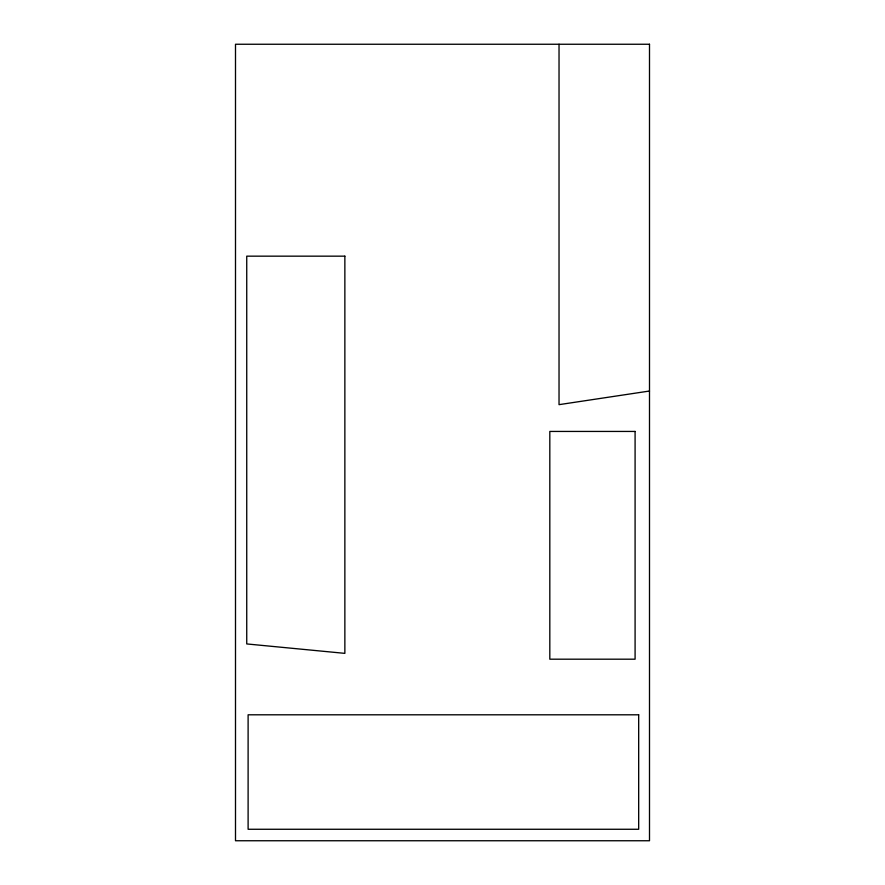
<?xml version="1.0" encoding="UTF-8"?>
<svg xmlns="http://www.w3.org/2000/svg" width="885" height="885" viewBox="0 0 885 885"><rect width="100%" height="100%" fill="white"/><g stroke="black" fill="none" stroke-linecap="round" stroke-linejoin="round"><path stroke-width="1.33" d="M649.501 391.026L559.032 404.655L559.032 44.25M649.501 44.25L235.498 44.25L235.498 840.75L649.501 840.75L649.501 44.25M344.862 256.163L246.738 256.163L246.738 643.937L344.862 653.362L344.862 256.163M635.087 431.438L549.817 431.438L549.817 659.192L635.087 659.192L635.087 431.438M638.682 714.803L248.11 714.803L248.11 829.267L638.682 829.267L638.682 714.803"/></g></svg>
